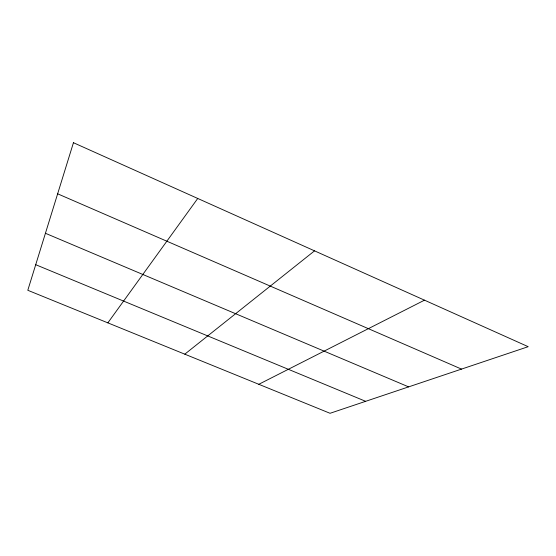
<?xml version="1.0" encoding="UTF-8"?>
<svg xmlns="http://www.w3.org/2000/svg" width="556" height="556" viewBox="0 0 556 556"><rect width="100%" height="100%" fill="white"/><g stroke="black" fill="none" stroke-linecap="round" stroke-linejoin="round"><path stroke-width="0.83" d="M107.85 322.855L197.741 198.464M184.794 354.172L314.536 250.853M258.804 384.293L424.492 300.17M35.716 264.691L365.653 401.321M45.432 233.277L408.625 386.879M57.643 193.808L461.515 369.101M73.448 142.711L27.8 290.281L330.049 413.289L528.2 346.687L73.448 142.711"/></g></svg>
